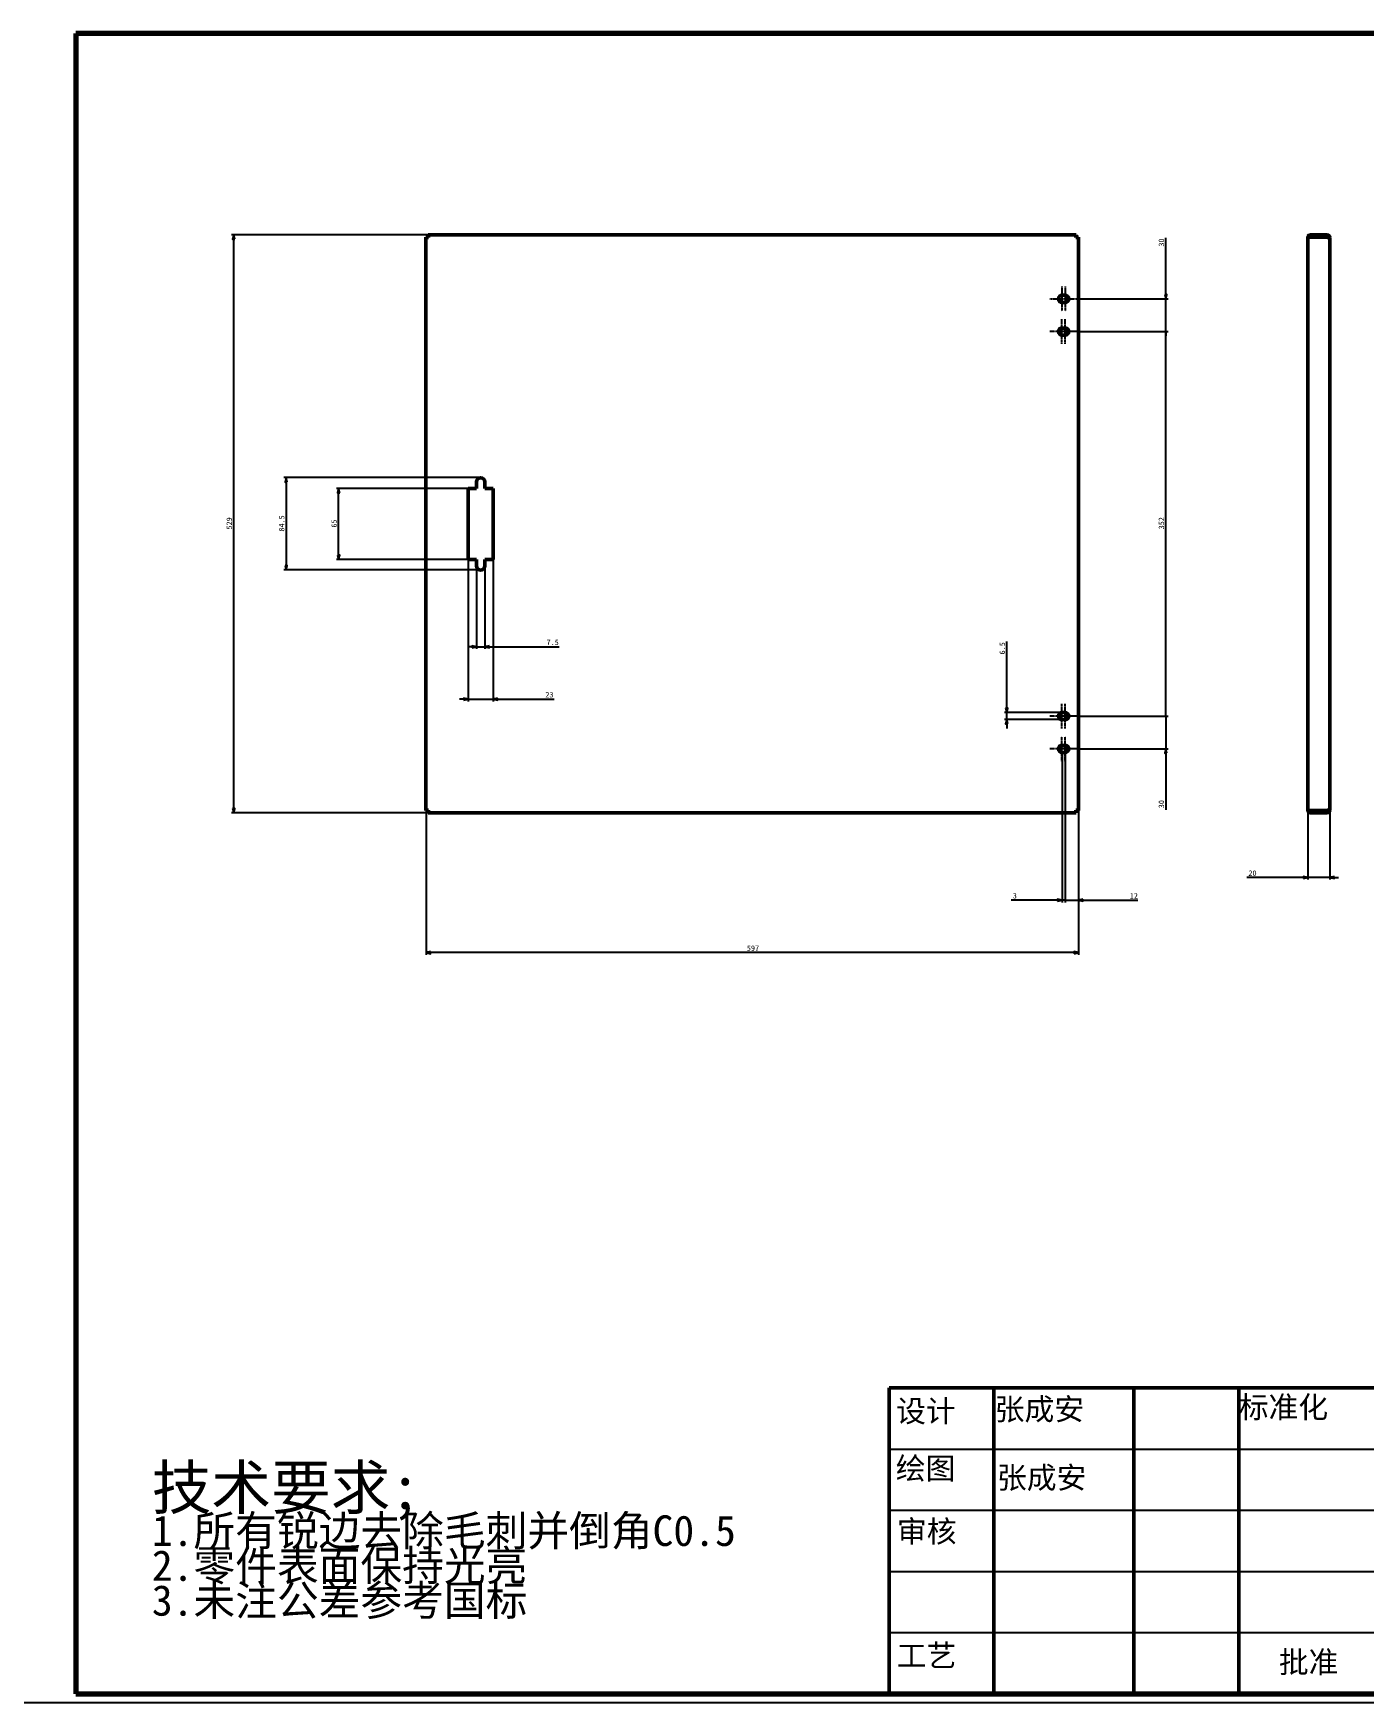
# Model space of a CAD drawing. Header units: millimetres. Extents: x 2989 to 98346, y -14444 to 9701.
# Drawn here: x 8330 to 9548, y 6378 to 7906 of the extents above; entities that cross this region are included whole.
import ezdxf
from ezdxf.enums import TextEntityAlignment as Align

# ---------------------------------------------------------------- set-up
doc = ezdxf.new("R2010")
doc.units = ezdxf.units.MM
doc.linetypes.add('CHAIN', pattern=[0.3543, 0.2362, -0.0295, 0.0591, -0.0295])
for name, color, linetype, lineweight, true_color in [('中心标记 (ISO)', 1, 'Continuous', 25, 0xff0000), ('中心线 (ISO)', 1, 'Continuous', 25, 0xff0000), ('尺寸 (ISO)', 5, 'Continuous', 25, 0x0000ff)]:
    doc.layers.add(name, color=color, linetype=linetype, lineweight=lineweight, true_color=true_color)
for name, color, linetype, lineweight in [('可见 (ISO)', 7, 'Continuous', 50), ('图框 (ISO)', 7, 'Continuous', 70), ('标题 (ISO)', 7, 'Continuous', 50), ('符号 (ISO)', 7, 'Continuous', 25)]:
    doc.layers.add(name, color=color, linetype=linetype, lineweight=lineweight)
doc.styles.add('文本样式126', font='simfang.ttf', dxfattribs={"width": 1.3})
doc.styles.add('文本样式19', font='tahoma.ttf')
doc.styles.add('文本样式91', font='simfang.ttf')
doc.styles.add('注释文本 (ISO)', font='simfang.ttf')
doc.dimstyles.new('默认 (GB)', dxfattribs={"dimscale": 2, "dimtxt": 2.5, "dimasz": 2, "dimexe": 1, "dimexo": 0, "dimgap": 0.75, "dimtad": 1, "dimtoh": 1, "dimrnd": 1e-08, "dimdsep": 46, "dimtxsty": '注释文本 (ISO)', "dimblk": 'Filled-2', "dimcen": 0.09, "dimdle": 10, "dimclrd": 256, "dimclre": 256, "dimclrt": 256, "dimaunit": 1, "dimadec": 3, "dimazin": 2, "dimtfac": 0.52, "dimtmove": 0, "dimatfit": 3, "dimldrblk": 'Filled-1', "dimfxl": 0, "dimtolj": 1, "dimlwd": -1, "dimlwe": -1, "dimarcsym": 0})

# ---------------------------------------------------------------- blocks, each defined once
blk = doc.blocks.new('图框 A3-A4')
at = {"layer": '图框 (ISO)'}
for p, q in [((287, 200), (10, 200)), ((10, 200), (10, 10)), ((287, 10), (287, 200)), ((10, 10), (287, 10))]:
    blk.add_line(p, q, dxfattribs=at)
blk = doc.blocks.new('标题栏 GB1')
at = {"layer": '标题 (ISO)'}
for p, q in [((194.57, 65.23), (194.57, 72.23)), ((194.57, 72.23), (378.57, 72.23)), ((206.57, 65.23), (206.57, 72.23)), ((222.57, 65.23), (222.57, 72.23)), ((234.57, 65.23), (234.57, 72.23)), ((250.57, 65.23), (250.57, 72.23)), ((262.57, 65.23), (262.57, 72.23)), ((273.31, 65.23), (273.31, 72.23)), ((317.57, 65.23), (317.57, 72.23)), ((378.57, 72.23), (378.57, 65.23)), ((194.57, 37.23), (194.57, 65.23)), ((206.57, 37.23), (206.57, 65.23)), ((222.57, 44.23), (222.57, 65.23)), ((234.57, 37.23), (234.57, 65.23)), ((250.57, 37.23), (250.57, 65.23)), ((262.57, 37.23), (262.57, 65.23)), ((273.31, 65.23), (273.31, 37.23)), ((317.57, 55.23), (317.57, 65.23)), ((378.57, 65.23), (378.57, 37.23)), ((317.57, 55.23), (317.57, 46.23)), ((366.57, 53.06), (362.57, 52.06)), ((362.57, 52.06), (362.57, 49.06)), ((366.57, 48.06), (366.57, 53.06)), ((362.57, 49.06), (366.57, 48.06)), ((297.57, 46.23), (297.57, 37.23)), ((222.57, 44.23), (222.57, 37.23)), ((378.57, 37.23), (194.57, 37.23))]:
    blk.add_line(p, q, dxfattribs=at)
at = {"layer": '标题 (ISO)', "lineweight": 25}
for p, q in [((194.57, 65.23), (273.31, 65.23)), ((273.31, 65.23), (378.57, 65.23)), ((194.57, 58.23), (273.31, 58.23)), ((332.57, 55.23), (273.31, 55.23)), ((332.57, 55.23), (378.57, 55.23)), ((360.57, 55.23), (360.57, 46.23)), ((372.58, 53.56), (372.58, 47.56)), ((194.57, 51.23), (273.31, 51.23)), ((361.32, 50.56), (367.88, 50.56)), ((368.55, 50.56), (370.07, 50.56)), ((370.07, 50.56), (376.97, 50.56)), ((273.31, 46.23), (378.57, 46.23)), ((360.57, 46.23), (360.57, 37.23)), ((194.57, 44.23), (273.31, 44.23))]:
    blk.add_line(p, q, dxfattribs=at)
at = {"layer": '标题 (ISO)', "lineweight": 50}
blk.add_line((332.57, 65.23), (332.57, 37.23), dxfattribs=at)
at = {"layer": '标题 (ISO)'}
for radius in [2.5, 1.5]:
    blk.add_circle((372.57, 50.56), radius, dxfattribs=at)
at = {"layer": '标题 (ISO)', "style": '文本样式126', "width": 1.3}
blk.add_text('广州富锐机器人智能科技有限公司', height=2, dxfattribs=at).set_placement((348.5, 68.73), align=Align.MIDDLE_CENTER)
at = {"layer": '标题 (ISO)', "char_height": 2.5, "style": '注释文本 (ISO)'}
for s, insert, attachment_point in [('\\f仿宋|b0|i0;设计', (195.38, 70.83), 1), ('张成安', (206.66, 71.05), 1), ('\\f仿宋|b0|i0;标准化', (234.57, 71.28), 1), ('助记码：K255-1', (274.11, 71.21), 1), ('\\f仿宋|b0|i0;材料：', (274.24, 64.72), 1), ('\\f仿宋|b0|i0;绘图', (195.35, 64.28), 1), ('张成安', (206.92, 63.22), 1), ('\\f仿宋|b0|i0;数量：', (319.04, 64.37), 1), ('\\f仿宋|b0|i0;审核', (195.48, 57.07), 1), ('\\f仿宋|b0|i0;热处理：', (318.29, 54.82), 1), ('\\f仿宋|b0|i0;零件名称：', (297.57, 45.8), 1), ('\\f仿宋|b0|i0;零件代号：', (333.25, 45.9), 1), ('\\f仿宋|b0|i0;批准', (242.57, 40.73), 5)]:
    blk.add_mtext(s, dxfattribs=dict(at, insert=insert, attachment_point=attachment_point))
at = {"layer": '标题 (ISO)', "char_height": 2.5, "attachment_point": 1, "style": '注释文本 (ISO)'}
for s, insert, line_spacing_factor in [('设备名称：\\P', (333.96, 63.91), 0.856364), ('模块名称：\\P\\fArial|b0|i0;\\H2.5000;AGV', (274.14, 45.23), 0.872369)]:
    blk.add_mtext(s, dxfattribs=dict(at, insert=insert, line_spacing_factor=line_spacing_factor))
at = {"layer": '标题 (ISO)', "attachment_point": 1, "style": '注释文本 (ISO)'}
for s, insert, char_height, width in [('\\f仿宋|b0|i0;表面处理：', (273.7, 54.78), 2.5, 18.7135), ('\\f仿宋|b0|i0;\\H2.0000;共7 张 第4 张', (333.72, 52.69), 2, 27.2374), ('\\f仿宋|b0|i0;工艺', (195.45, 42.85), 2.5, 7.4854), ('  共 1 套', (358.32, 43.18), 2.5, 17.7919)]:
    blk.add_mtext(s, dxfattribs=dict(at, insert=insert, char_height=char_height, width=width))
at = {"layer": '标题 (ISO)'}
for tag, p, height, style in [('材料_001', (273.59, 56.78), 2.5, '注释文本 (ISO)'), ('零件代号_001', (297.34, 38.16), 2, '文本样式91'), ('描述_001', (333.22, 38.74), 2, '文本样式91')]:
    blk.add_attdef(tag, p, '', height=height, dxfattribs=dict(at, style=style))
at = {"layer": '标题 (ISO)', "style": '文本样式91'}
blk.add_attdef('热处理', text='', height=2, dxfattribs=at).set_placement((318.2, 50.63), align=Align.TOP_LEFT)
at = {"layer": '标题 (ISO)', "style": '文本样式19'}
for tag, p in [('工程核准人', (256.57, 40.73)), ('工程批准日期', (267.94, 40.73))]:
    blk.add_attdef(tag, text='', height=1, dxfattribs=at).set_placement(p, align=Align.MIDDLE_CENTER)
blk = doc.blocks.new('Filled-2')
at = {"color": 0}
for p, q in [((0, 0), (-1, 0.25)), ((-1, 0.25), (-1, -0.25)), ((-1, 0), (0, 0)), ((-1, -0.25), (0, 0))]:
    blk.add_line(p, q, dxfattribs=at)
at = {"color": 0, "flags": 128}
blk.add_lwpolyline([(-1, -0.25), (0, 0), (-1, 0.25), (-1, -0.25)], dxfattribs=at)
at = {"color": 0}
blk.add_solid([(-1, -0.25), (0, 0), (-1, 0.25), (-1, -0.25)], dxfattribs=at)
blk = doc.blocks.new('*D56')
at = {"layer": 'Defpoints', "color": 0, "transparency": 16777216}
for p in [(8689, 7195), (9286, 7195), (8689, 7064.6)]:
    blk.add_point(p, dxfattribs=at)
at = {"layer": '尺寸 (ISO)', "transparency": 16777216}
for p, q in [((8689, 7195), (8689, 7062.6)), ((9286, 7195), (9286, 7062.6)), ((9282, 7064.6), (8693, 7064.6))]:
    blk.add_line(p, q, dxfattribs=at)
at = {"layer": '尺寸 (ISO)', "transparency": 16777216, "xscale": 4, "yscale": 4, "zscale": 4, "rotation": 180}
blk.add_blockref('Filled-2', (8689, 7064.6), dxfattribs=at)
at = {"layer": '尺寸 (ISO)', "transparency": 16777216, "xscale": 4, "yscale": 4, "zscale": 4}
blk.add_blockref('Filled-2', (9286, 7064.6), dxfattribs=at)
at = {"layer": '尺寸 (ISO)', "transparency": 16777216, "insert": (8982.6, 7071.2), "char_height": 5, "attachment_point": 1, "style": '注释文本 (ISO)'}
blk.add_mtext('\\A1;597', dxfattribs=at)
blk = doc.blocks.new('Filled-1')
at = {"color": 0}
for p, q in [((0, 0), (-1, 0.125)), ((-1, 0.125), (-1, -0.125)), ((-1, 0), (0, 0)), ((-1, -0.125), (0, 0))]:
    blk.add_line(p, q, dxfattribs=at)
at = {"color": 0, "flags": 128}
blk.add_lwpolyline([(-1, -0.125), (0, 0), (-1, 0.125), (-1, -0.125)], dxfattribs=at)
at = {"color": 0}
blk.add_solid([(-1, -0.125), (0, 0), (-1, 0.125), (-1, -0.125)], dxfattribs=at)
blk = doc.blocks.new('*D57')
at = {"layer": 'Defpoints', "color": 0, "transparency": 16777216}
for p in [(8513, 7721.6), (8691.4, 7721.6), (8691.4, 7192.6)]:
    blk.add_point(p, dxfattribs=at)
at = {"layer": '尺寸 (ISO)', "transparency": 16777216}
for p, q in [((8691.4, 7721.6), (8511, 7721.6)), ((8513, 7196.6), (8513, 7717.6)), ((8691.4, 7192.6), (8511, 7192.6))]:
    blk.add_line(p, q, dxfattribs=at)
at = {"layer": '尺寸 (ISO)', "transparency": 16777216, "xscale": 4, "yscale": 4, "zscale": 4}
for p, rotation in [((8513, 7721.6), 90), ((8513, 7192.6), 270)]:
    blk.add_blockref('Filled-2', p, dxfattribs=dict(at, rotation=rotation))
at = {"layer": '尺寸 (ISO)', "transparency": 16777216, "insert": (8506.4, 7451.9), "char_height": 5, "attachment_point": 1, "rotation": 90, "style": '注释文本 (ISO)'}
blk.add_mtext('\\A1;529', dxfattribs=at)
blk = doc.blocks.new('*D58')
at = {"layer": 'Defpoints', "color": 0, "transparency": 16777216}
for p in [(8739, 7499.4), (8561, 7414.9), (8739, 7414.9)]:
    blk.add_point(p, dxfattribs=at)
at = {"layer": '尺寸 (ISO)', "transparency": 16777216}
for p, q in [((8739, 7499.4), (8559, 7499.4)), ((8561, 7495.4), (8561, 7418.9)), ((8739, 7414.9), (8559, 7414.9))]:
    blk.add_line(p, q, dxfattribs=at)
at = {"layer": '尺寸 (ISO)', "transparency": 16777216, "xscale": 4, "yscale": 4, "zscale": 4}
for p, rotation in [((8561, 7499.4), 90), ((8561, 7414.9), 270)]:
    blk.add_blockref('Filled-2', p, dxfattribs=dict(at, rotation=rotation))
at = {"layer": '尺寸 (ISO)', "transparency": 16777216, "insert": (8554.4, 7450), "char_height": 5, "attachment_point": 1, "rotation": 90, "style": '注释文本 (ISO)'}
blk.add_mtext('\\A1;84.5', dxfattribs=at)
blk = doc.blocks.new('*D59')
at = {"layer": 'Defpoints', "color": 0, "transparency": 16777216}
for p in [(8727.5, 7424.6), (8750.5, 7424.6), (8750.5, 7296.6)]:
    blk.add_point(p, dxfattribs=at)
at = {"layer": '尺寸 (ISO)', "transparency": 16777216}
for p, q in [((8727.5, 7424.6), (8727.5, 7294.6)), ((8750.5, 7424.6), (8750.5, 7294.6)), ((8723.5, 7296.6), (8719.5, 7296.6)), ((8727.5, 7296.6), (8750.5, 7296.6)), ((8754.5, 7296.6), (8806.2, 7296.6))]:
    blk.add_line(p, q, dxfattribs=at)
at = {"layer": '尺寸 (ISO)', "transparency": 16777216, "xscale": 4, "yscale": 4, "zscale": 4}
blk.add_blockref('Filled-2', (8727.5, 7296.6), dxfattribs=at)
at = {"layer": '尺寸 (ISO)', "transparency": 16777216, "xscale": 4, "yscale": 4, "zscale": 4, "rotation": 180}
blk.add_blockref('Filled-2', (8750.5, 7296.6), dxfattribs=at)
at = {"layer": '尺寸 (ISO)', "transparency": 16777216, "insert": (8798.2, 7303.2), "char_height": 5, "attachment_point": 1, "style": '注释文本 (ISO)'}
blk.add_mtext('\\A1;23', dxfattribs=at)
blk = doc.blocks.new('*D60')
at = {"layer": 'Defpoints', "color": 0, "transparency": 16777216}
for p in [(8735.2, 7418.6), (8742.7, 7418.6), (8742.7, 7344.6)]:
    blk.add_point(p, dxfattribs=at)
at = {"layer": '尺寸 (ISO)', "transparency": 16777216}
for p, q in [((8735.2, 7418.6), (8735.2, 7342.6)), ((8742.7, 7418.6), (8742.7, 7342.6)), ((8731.2, 7344.6), (8727.2, 7344.6)), ((8735.2, 7344.6), (8742.7, 7344.6)), ((8746.7, 7344.6), (8810.9, 7344.6))]:
    blk.add_line(p, q, dxfattribs=at)
at = {"layer": '尺寸 (ISO)', "transparency": 16777216, "xscale": 4, "yscale": 4, "zscale": 4}
blk.add_blockref('Filled-2', (8735.2, 7344.6), dxfattribs=at)
at = {"layer": '尺寸 (ISO)', "transparency": 16777216, "xscale": 4, "yscale": 4, "zscale": 4, "rotation": 180}
blk.add_blockref('Filled-2', (8742.7, 7344.6), dxfattribs=at)
at = {"layer": '尺寸 (ISO)', "transparency": 16777216, "insert": (8799.3, 7351.2), "char_height": 5, "attachment_point": 1, "style": '注释文本 (ISO)'}
blk.add_mtext('\\A1;7.5', dxfattribs=at)
blk = doc.blocks.new('*D61')
at = {"layer": 'Defpoints', "color": 0, "transparency": 16777216}
for p in [(8609, 7489.6), (8727.5, 7489.6), (8727.5, 7424.6)]:
    blk.add_point(p, dxfattribs=at)
at = {"layer": '尺寸 (ISO)', "transparency": 16777216}
for p, q in [((8727.5, 7489.6), (8607, 7489.6)), ((8609, 7428.6), (8609, 7485.6)), ((8727.5, 7424.6), (8607, 7424.6))]:
    blk.add_line(p, q, dxfattribs=at)
at = {"layer": '尺寸 (ISO)', "transparency": 16777216, "xscale": 4, "yscale": 4, "zscale": 4}
for p, rotation in [((8609, 7489.6), 90), ((8609, 7424.6), 270)]:
    blk.add_blockref('Filled-2', p, dxfattribs=dict(at, rotation=rotation))
at = {"layer": '尺寸 (ISO)', "transparency": 16777216, "insert": (8602.4, 7453.7), "char_height": 5, "attachment_point": 1, "rotation": 90, "style": '注释文本 (ISO)'}
blk.add_mtext('\\A1;65', dxfattribs=at)
blk = doc.blocks.new('_DotSmall')
at = {"color": 0, "linetype": 'ByBlock', "const_width": 0.5}
blk.add_lwpolyline([(-0.0625, 0, 1), (0.0625, 0, 1)], format="xyb", close=True, dxfattribs=at)
blk = doc.blocks.new('*D62')
at = {"layer": 'Defpoints', "color": 0, "transparency": 16777216}
for p in [(9285.2, 7281.1), (9366, 7281.1), (9285.2, 7251.1)]:
    blk.add_point(p, dxfattribs=at)
at = {"layer": '尺寸 (ISO)', "transparency": 16777216}
for p, q in [((9366, 7281.1), (9366, 7289.1)), ((9285.2, 7281.1), (9368, 7281.1)), ((9366, 7281.1), (9366, 7251.1)), ((9285.2, 7251.1), (9368, 7251.1)), ((9366, 7247.1), (9366, 7195.3))]:
    blk.add_line(p, q, dxfattribs=at)
at = {"layer": '尺寸 (ISO)', "transparency": 16777216, "xscale": 4, "yscale": 4, "zscale": 4}
for name, p, rotation in [('_DotSmall', (9366, 7281.1), 270), ('Filled-2', (9366, 7251.1), 90)]:
    blk.add_blockref(name, p, dxfattribs=dict(at, rotation=rotation))
at = {"layer": '尺寸 (ISO)', "transparency": 16777216, "insert": (9359.4, 7196.8), "char_height": 5, "attachment_point": 1, "rotation": 90, "style": '注释文本 (ISO)'}
blk.add_mtext('\\A1;30', dxfattribs=at)
blk = doc.blocks.new('*D63')
at = {"layer": 'Defpoints', "color": 0, "transparency": 16777216}
for p in [(9285.2, 7633.1), (9366, 7633.1), (9285.2, 7281.1)]:
    blk.add_point(p, dxfattribs=at)
at = {"layer": '尺寸 (ISO)', "transparency": 16777216}
for p, q in [((9285.2, 7633.1), (9368, 7633.1)), ((9366, 7281.1), (9366, 7633.1)), ((9285.2, 7281.1), (9368, 7281.1))]:
    blk.add_line(p, q, dxfattribs=at)
at = {"layer": '尺寸 (ISO)', "transparency": 16777216, "xscale": 4, "yscale": 4, "zscale": 4}
for p, rotation in [((9366, 7633.1), 90), ((9366, 7281.1), 270)]:
    blk.add_blockref('_DotSmall', p, dxfattribs=dict(at, rotation=rotation))
at = {"layer": '尺寸 (ISO)', "transparency": 16777216, "insert": (9359.4, 7452.1), "char_height": 5, "attachment_point": 1, "rotation": 90, "style": '注释文本 (ISO)'}
blk.add_mtext('\\A1;352', dxfattribs=at)
blk = doc.blocks.new('*D64')
at = {"layer": 'Defpoints', "color": 0, "transparency": 16777216}
for p in [(9285.2, 7663.1), (9366, 7663.1), (9285.2, 7633.1)]:
    blk.add_point(p, dxfattribs=at)
at = {"layer": '尺寸 (ISO)', "transparency": 16777216}
for p, q in [((9366, 7667.1), (9366, 7718.9)), ((9285.2, 7663.1), (9368, 7663.1)), ((9366, 7633.1), (9366, 7663.1)), ((9285.2, 7633.1), (9368, 7633.1)), ((9366, 7633.1), (9366, 7629.1))]:
    blk.add_line(p, q, dxfattribs=at)
at = {"layer": '尺寸 (ISO)', "transparency": 16777216, "xscale": 4, "yscale": 4, "zscale": 4}
for name, p, rotation in [('Filled-2', (9366, 7663.1), 270), ('_DotSmall', (9366, 7633.1), 90)]:
    blk.add_blockref(name, p, dxfattribs=dict(at, rotation=rotation))
at = {"layer": '尺寸 (ISO)', "transparency": 16777216, "insert": (9359.4, 7710.9), "char_height": 5, "attachment_point": 1, "rotation": 90, "style": '注释文本 (ISO)'}
blk.add_mtext('\\A1;30', dxfattribs=at)
blk = doc.blocks.new('*D65')
at = {"layer": 'Defpoints', "color": 0, "transparency": 16777216}
for p in [(9271, 7247.9), (9274, 7247.9), (9274, 7112.6)]:
    blk.add_point(p, dxfattribs=at)
at = {"layer": '尺寸 (ISO)', "transparency": 16777216}
for p, q in [((9271, 7247.9), (9271, 7110.6)), ((9274, 7247.9), (9274, 7110.6)), ((9267, 7112.6), (9224.5, 7112.6)), ((9274, 7112.6), (9271, 7112.6)), ((9274, 7112.6), (9282, 7112.6))]:
    blk.add_line(p, q, dxfattribs=at)
at = {"layer": '尺寸 (ISO)', "transparency": 16777216, "xscale": 4, "yscale": 4, "zscale": 4}
blk.add_blockref('Filled-2', (9271, 7112.6), dxfattribs=at)
at = {"layer": '尺寸 (ISO)', "transparency": 16777216, "xscale": 4, "yscale": 4, "zscale": 4, "rotation": 180}
blk.add_blockref('_DotSmall', (9274, 7112.6), dxfattribs=at)
at = {"layer": '尺寸 (ISO)', "transparency": 16777216, "insert": (9226, 7119.2), "char_height": 5, "attachment_point": 1, "style": '注释文本 (ISO)'}
blk.add_mtext('\\A1;3', dxfattribs=at)
blk = doc.blocks.new('*D66')
at = {"layer": 'Defpoints', "color": 0, "transparency": 16777216}
for p in [(9274, 7247.9), (9286, 7195), (9286, 7112.6)]:
    blk.add_point(p, dxfattribs=at)
at = {"layer": '尺寸 (ISO)', "transparency": 16777216}
for p, q in [((9274, 7247.9), (9274, 7110.6)), ((9286, 7195), (9286, 7110.6)), ((9274, 7112.6), (9270, 7112.6)), ((9274, 7112.6), (9286, 7112.6)), ((9290, 7112.6), (9340.5, 7112.6))]:
    blk.add_line(p, q, dxfattribs=at)
at = {"layer": '尺寸 (ISO)', "transparency": 16777216, "xscale": 4, "yscale": 4, "zscale": 4}
blk.add_blockref('_DotSmall', (9274, 7112.6), dxfattribs=at)
at = {"layer": '尺寸 (ISO)', "transparency": 16777216, "xscale": 4, "yscale": 4, "zscale": 4, "rotation": 180}
blk.add_blockref('Filled-2', (9286, 7112.6), dxfattribs=at)
at = {"layer": '尺寸 (ISO)', "transparency": 16777216, "insert": (9333, 7119.1), "char_height": 5, "attachment_point": 1, "style": '注释文本 (ISO)'}
blk.add_mtext('\\A1;12', dxfattribs=at)
blk = doc.blocks.new('*D67')
at = {"layer": 'Defpoints', "color": 0, "transparency": 16777216}
for p in [(9220.4, 7284.4), (9271, 7284.4), (9271, 7277.9)]:
    blk.add_point(p, dxfattribs=at)
at = {"layer": '尺寸 (ISO)', "transparency": 16777216}
for p, q in [((9220.4, 7288.4), (9220.4, 7349.3)), ((9271, 7284.4), (9218.4, 7284.4)), ((9271, 7277.9), (9218.4, 7277.9)), ((9220.4, 7277.9), (9220.4, 7284.4)), ((9220.4, 7273.9), (9220.4, 7269.9))]:
    blk.add_line(p, q, dxfattribs=at)
at = {"layer": '尺寸 (ISO)', "transparency": 16777216, "xscale": 4, "yscale": 4, "zscale": 4}
for p, rotation in [((9220.4, 7284.4), 270), ((9220.4, 7277.9), 90)]:
    blk.add_blockref('Filled-2', p, dxfattribs=dict(at, rotation=rotation))
at = {"layer": '尺寸 (ISO)', "transparency": 16777216, "insert": (9213.8, 7337.6), "char_height": 5, "attachment_point": 1, "rotation": 90, "style": '注释文本 (ISO)'}
blk.add_mtext('\\A1;6.5', dxfattribs=at)
blk = doc.blocks.new('*D68')
at = {"layer": 'Defpoints', "color": 0, "transparency": 16777216}
for p in [(9496, 7195.9), (9516, 7195), (9496, 7133.4)]:
    blk.add_point(p, dxfattribs=at)
at = {"layer": '尺寸 (ISO)', "transparency": 16777216}
for p, q in [((9496, 7195.9), (9496, 7131.4)), ((9516, 7195), (9516, 7131.4)), ((9492, 7133.4), (9440.1, 7133.4)), ((9516, 7133.4), (9496, 7133.4)), ((9520, 7133.4), (9524, 7133.4))]:
    blk.add_line(p, q, dxfattribs=at)
at = {"layer": '尺寸 (ISO)', "transparency": 16777216, "xscale": 4, "yscale": 4, "zscale": 4}
blk.add_blockref('Filled-2', (9496, 7133.4), dxfattribs=at)
at = {"layer": '尺寸 (ISO)', "transparency": 16777216, "xscale": 4, "yscale": 4, "zscale": 4, "rotation": 180}
blk.add_blockref('Filled-2', (9516, 7133.4), dxfattribs=at)
at = {"layer": '尺寸 (ISO)', "transparency": 16777216, "insert": (9441.6, 7139.9), "char_height": 5, "attachment_point": 1, "style": '注释文本 (ISO)'}
blk.add_mtext('\\A1;20', dxfattribs=at)
blk = doc.blocks.new('加工')
at = {"layer": '符号 (ISO)', "insert": (-36.68, 11.05), "char_height": 2.5, "width": 80.4946, "attachment_point": 1, "line_spacing_factor": 0.683636, "style": '注释文本 (ISO)'}
blk.add_mtext('{\\H2x;技术要求;\\P\\H0.7x;1.所有锐边去除毛刺并倒角C0.5\\H2.12498x; \\H0.47059x;\\P2.零件表面保持光亮\\H1.84035x; \\H0.54337x;\\P3.未注公差参考国标\\H1.80945x; }', dxfattribs=at)

msp = doc.modelspace()

# ---------------------------------------------------------------- linework, layer by layer
msp.add_line((2988.9631, 6378.0578), (54625.9527, 6378.0578))
at = {"layer": '中心标记 (ISO)', "linetype": 'CHAIN', "ltscale": 3.125171}
for p, q in [((9270.9728, 7674.3684), (9270.9728, 7651.8684)), ((9273.9728, 7674.3684), (9273.9728, 7651.8684)), ((9270.9728, 7621.8684), (9270.9728, 7644.3684)), ((9273.9728, 7621.8684), (9273.9728, 7644.3684)), ((9270.9728, 7269.8684), (9270.9728, 7292.3684)), ((9273.9728, 7269.8684), (9273.9728, 7292.3684)), ((9270.9728, 7239.8684), (9270.9728, 7262.3684)), ((9273.9728, 7239.8684), (9273.9728, 7262.3684))]:
    msp.add_line(p, q, dxfattribs=at)
at = {"layer": '中心线 (ISO)', "linetype": 'CHAIN', "ltscale": 3.541874}
for p, q in [((9259.7228, 7663.1184), (9285.2228, 7663.1184)), ((9285.2228, 7633.1184), (9259.7228, 7633.1184)), ((9285.2228, 7281.1184), (9259.7228, 7281.1184)), ((9285.2228, 7251.1184), (9259.7228, 7251.1184))]:
    msp.add_line(p, q, dxfattribs=at)
at = {"layer": '可见 (ISO)'}
for p, q in [((8688.9728, 7719.5699), (8688.9728, 7719.2184)), ((8690.1728, 7719.5699), (8688.9728, 7719.5699)), ((8691.3728, 7719.2184), (8688.9728, 7719.2184)), ((8688.9728, 7195.0184), (8688.9728, 7719.2184)), ((8690.5243, 7719.2184), (8690.1728, 7719.5699)), ((8690.1728, 7719.2184), (8690.1728, 7719.5699)), ((8691.3728, 7721.6184), (8691.0214, 7721.6184)), ((8691.0214, 7720.4184), (8691.0214, 7721.6184)), ((8691.3728, 7720.0669), (8691.0214, 7720.4184)), ((8691.3728, 7720.4184), (8691.0214, 7720.4184)), ((8691.3728, 7721.6184), (8691.3728, 7719.2184)), ((8691.3728, 7721.6184), (9283.5728, 7721.6184)), ((9283.9243, 7721.6184), (9283.5728, 7721.6184)), ((9283.5728, 7719.2184), (9283.5728, 7721.6184)), ((9283.5728, 7720.0669), (9283.9243, 7720.4184)), ((9283.5728, 7720.4184), (9283.9243, 7720.4184)), ((9285.9728, 7719.2184), (9283.5728, 7719.2184)), ((9283.9243, 7720.4184), (9283.9243, 7721.6184)), ((9284.4214, 7719.2184), (9284.7728, 7719.5699)), ((9284.7728, 7719.5699), (9285.9728, 7719.5699)), ((9284.7728, 7719.2184), (9284.7728, 7719.5699)), ((9285.9728, 7719.2184), (9285.9728, 7719.5699)), ((9285.9728, 7719.2184), (9285.9728, 7195.0184)), ((9496.7081, 7719.2184), (9496.0052, 7719.2184)), ((9496.0052, 7719.2184), (9496.0052, 7718.3699)), ((9496.0052, 7195.8669), (9496.0052, 7718.3699)), ((9513.6052, 7721.6184), (9498.4052, 7721.6184)), ((9513.6052, 7720.4184), (9498.4052, 7720.4184)), ((9498.4052, 7719.5699), (9513.6052, 7719.5699)), ((9513.6052, 7720.4184), (9513.6052, 7721.6184)), ((9513.6052, 7719.5699), (9513.6052, 7719.2184)), ((9516.0052, 7719.2184), (9513.6052, 7719.2184)), ((9516.0052, 7719.2184), (9516.0052, 7195.0184)), ((9270.9728, 7666.3684), (9273.9728, 7666.3684)), ((9273.9728, 7659.8684), (9270.9728, 7659.8684)), ((9275.9728, 7665.6801), (9275.9728, 7660.5566)), ((9270.9728, 7636.3684), (9273.9728, 7636.3684)), ((9273.9728, 7629.8684), (9270.9728, 7629.8684)), ((9275.9728, 7635.6801), (9275.9728, 7630.5566)), ((8727.4728, 7489.6184), (8735.2228, 7489.6184)), ((8727.4728, 7424.6184), (8727.4728, 7489.6184)), ((8735.2228, 7489.6184), (8735.2228, 7495.6184)), ((8742.7228, 7495.6184), (8742.7228, 7489.6184)), ((8742.7228, 7489.6184), (8750.4728, 7489.6184)), ((8750.4728, 7489.6184), (8750.4728, 7424.6184)), ((8735.2228, 7424.6184), (8727.4728, 7424.6184)), ((8735.2228, 7418.6184), (8735.2228, 7424.6184)), ((8750.4728, 7424.6184), (8742.7228, 7424.6184)), ((8742.7228, 7424.6184), (8742.7228, 7418.6184)), ((9270.9728, 7284.3684), (9273.9728, 7284.3684)), ((9273.9728, 7277.8684), (9270.9728, 7277.8684)), ((9275.9728, 7283.6801), (9275.9728, 7278.5566)), ((9270.9728, 7254.3684), (9273.9728, 7254.3684)), ((9273.9728, 7247.8684), (9270.9728, 7247.8684)), ((9275.9728, 7253.6801), (9275.9728, 7248.5566)), ((8688.9728, 7195.0184), (8688.9728, 7194.6669)), ((8688.9728, 7195.0184), (8691.3728, 7195.0184)), ((8690.1728, 7194.6669), (8688.9728, 7194.6669)), ((8690.5243, 7195.0184), (8690.1728, 7194.6669)), ((8690.1728, 7195.0184), (8690.1728, 7194.6669)), ((8691.3728, 7194.1699), (8691.0214, 7193.8184)), ((8691.3728, 7193.8184), (8691.0214, 7193.8184)), ((8691.0214, 7193.8184), (8691.0214, 7192.6184)), ((8691.0214, 7192.6184), (8691.3728, 7192.6184)), ((8691.3728, 7195.0184), (8691.3728, 7192.6184)), ((9283.5728, 7192.6184), (8691.3728, 7192.6184)), ((9283.5728, 7192.6184), (9283.5728, 7195.0184)), ((9283.5728, 7195.0184), (9285.9728, 7195.0184)), ((9283.5728, 7194.1699), (9283.9243, 7193.8184)), ((9283.5728, 7193.8184), (9283.9243, 7193.8184)), ((9283.5728, 7192.6184), (9283.9243, 7192.6184)), ((9283.9243, 7193.8184), (9283.9243, 7192.6184)), ((9284.4214, 7195.0184), (9284.7728, 7194.6669)), ((9284.7728, 7195.0184), (9284.7728, 7194.6669)), ((9284.7728, 7194.6669), (9285.9728, 7194.6669)), ((9285.9728, 7194.6669), (9285.9728, 7195.0184)), ((9496.0052, 7195.8669), (9496.0052, 7195.0184)), ((9496.7081, 7195.0184), (9496.0052, 7195.0184)), ((9513.6052, 7194.6669), (9498.4052, 7194.6669)), ((9513.6052, 7193.8184), (9498.4052, 7193.8184)), ((9498.4052, 7192.6184), (9513.6052, 7192.6184)), ((9513.6052, 7195.0184), (9513.6052, 7194.6669)), ((9513.6052, 7195.0184), (9516.0052, 7195.0184)), ((9513.6052, 7193.8184), (9513.6052, 7192.6184))]:
    msp.add_line(p, q, dxfattribs=at)
for centre, radius, start, end in [((9498.4052, 7719.2184), 1.2, 90, 170.6344608), ((9513.6052, 7719.2184), 2.4, 0, 90), ((9513.6052, 7719.2184), 1.2, 0, 90), ((9270.9728, 7663.1184), 3.25, 90, 270), ((9273.9728, 7663.1184), 3.25, 270, 90), ((9270.9728, 7633.1184), 3.25, 90, 270), ((9273.9728, 7633.1184), 3.25, 270, 90), ((8738.9728, 7495.6184), 3.75, 0, 180), ((8738.9728, 7418.6184), 3.75, 180, 0), ((9270.9728, 7281.1184), 3.25, 90, 270), ((9273.9728, 7281.1184), 3.25, 270, 90), ((9270.9728, 7251.1184), 3.25, 90, 270), ((9273.9728, 7251.1184), 3.25, 270, 90), ((9498.4052, 7195.0184), 1.2, 189.3655392, 270), ((9513.6052, 7195.0184), 2.4, 270, 0), ((9513.6052, 7195.0184), 1.2, 270, 0)]:
    msp.add_arc(centre, radius, start, end, dxfattribs=at)
for points, knots in [([(9498.4052, 7721.6184), (9497.5497, 7721.6184), (9496.7119, 7721.1222), (9496.3007, 7720.3721), (9496.1078, 7720.0203), (9496.0052, 7719.6195), (9496.0052, 7719.2184)], [0, 0, 0, 0, 1.069342983, 1.069342983, 1.069342983, 1.570796327, 1.570796327, 1.570796327, 1.570796327]), ([(9496.0052, 7718.3699), (9496.0052, 7718.7976), (9496.5014, 7719.2165), (9497.2515, 7719.4221), (9497.6033, 7719.5185), (9498.004, 7719.5699), (9498.4052, 7719.5699)], [-1.570796327, -1.570796327, -1.570796327, -1.570796327, -0.501453344, -0.501453344, -0.501453344, 0, 0, 0, 0]), ([(9498.4052, 7194.6669), (9497.5497, 7194.6669), (9496.7119, 7194.915), (9496.3007, 7195.2901), (9496.1078, 7195.466), (9496.0052, 7195.6663), (9496.0052, 7195.8669)], [0, 0, 0, 0, 1.069342983, 1.069342983, 1.069342983, 1.570796327, 1.570796327, 1.570796327, 1.570796327]), ([(9496.0052, 7195.0184), (9496.0052, 7194.1629), (9496.5014, 7193.3251), (9497.2515, 7192.9139), (9497.6033, 7192.721), (9498.004, 7192.6184), (9498.4052, 7192.6184)], [-1.570796327, -1.570796327, -1.570796327, -1.570796327, -0.501453344, -0.501453344, -0.501453344, 0, 0, 0, 0])]:
    msp.add_open_spline(points, degree=3, knots=knots, dxfattribs=at)

# ---------------------------------------------------------------- block references
at = {"xscale": 8, "yscale": 8, "zscale": 8}
for name, p in [('图框 A3-A4', (8288.6905, 6306.0986)), ('加工', (8731.5461, 6506.6408))]:
    msp.add_blockref(name, p, dxfattribs=at)
ref = msp.add_blockref('标题栏 GB1', (7556.1214, 6088.297), dxfattribs=dict(xscale=8, yscale=8, zscale=8))
ref.add_attrib('零件代号_001', '上层门', (9934.9534, 6394.0734), dxfattribs={"layer": '标题 (ISO)', "height": 16, "style": '文本样式91'})
ref.add_attrib('描述_001', 'LH-KZ-01-B', (10221.9042, 6398.2166), dxfattribs={"layer": '标题 (ISO)', "height": 16, "style": '文本样式91'})
ref.add_attrib('材料_001', '1.2冷板', (9744.8494, 6542.5595), dxfattribs={"layer": '标题 (ISO)', "height": 20, "style": '注释文本 (ISO)'})

# ---------------------------------------------------------------- dimensions: what is measured, and where the dimension line sits
at = {"layer": '尺寸 (ISO)'}
for base, p1, p2, angle, override, picture, middle in [((8512.9728, 7721.6184), (8691.3728, 7192.6184), (8691.3728, 7721.6184), 90, {"dimtoh": 0, "dimdec": 2, "dimtp": 0, "dimtm": 0, "dimtdec": 2, "dimtofl": 0, "dimatfit": 1}, '*D57', (8512.9728, 7456.9759)), ((9365.9728, 7663.1184), (9285.2228, 7633.1184), (9285.2228, 7663.1184), 90, {"dimtoh": 0, "dimdec": 2, "dimblk1": 'DotSmall', "dimblk2": 'Filled-2', "dimsah": 1, "dimdle": 0, "dimtp": 0, "dimtm": 0, "dimtdec": 2, "dimtofl": 1, "dimatfit": 1}, '*D64', (9365.9728, 7714.147)), ((9365.9728, 7633.1184), (9285.2228, 7281.1184), (9285.2228, 7633.1184), 90, {"dimtoh": 0, "dimdec": 2, "dimblk1": 'DotSmall', "dimblk2": 'DotSmall', "dimsah": 1, "dimdle": 0, "dimtp": 0, "dimtm": 0, "dimtdec": 2, "dimtofl": 0, "dimatfit": 1}, '*D63', (9365.9728, 7457.1009)), ((8560.9728, 7414.8684), (8738.9728, 7499.3684), (8738.9728, 7414.8684), 90, {"dimtoh": 0, "dimdec": 2, "dimtp": 0, "dimtm": 0, "dimtdec": 2, "dimtofl": 0, "dimatfit": 1}, '*D58', (8560.9728, 7456.9134)), ((8608.9728, 7489.6184), (8727.4728, 7424.6184), (8727.4728, 7489.6184), 90, {"dimtoh": 0, "dimdec": 2, "dimtp": 0, "dimtm": 0, "dimtdec": 2, "dimtofl": 0, "dimatfit": 1}, '*D61', (8608.9728, 7456.9134)), ((9220.4266, 7284.3684), (9270.9728, 7277.8684), (9270.9728, 7284.3684), 90, {"dimtoh": 0, "dimdec": 2, "dimtp": 0, "dimtm": 0, "dimtdec": 2, "dimtofl": 1, "dimatfit": 1}, '*D67', (9220.4266, 7342.7112)), ((9365.9728, 7281.1184), (9285.2228, 7251.1184), (9285.2228, 7281.1184), 90, {"dimtoh": 0, "dimdec": 2, "dimblk1": 'Filled-2', "dimblk2": 'DotSmall', "dimsah": 1, "dimdle": 0, "dimtp": 0, "dimtm": 0, "dimtdec": 2, "dimtofl": 1, "dimatfit": 1}, '*D62', (9365.9728, 7200.0898)), ((9273.9728, 7112.6184), (9270.9728, 7247.8684), (9273.9728, 7247.8684), 180, {"dimtoh": 0, "dimdec": 2, "dimblk1": 'Filled-2', "dimblk2": 'DotSmall', "dimsah": 1, "dimdle": 0, "dimtp": 0, "dimtm": 0, "dimtdec": 2, "dimtofl": 1, "dimatfit": 1}, '*D65', (9227.43, 7112.6184)), ((9285.9728, 7112.6184), (9273.9728, 7247.8684), (9285.9728, 7195.0184), 180, {"dimtoh": 0, "dimdec": 2, "dimblk1": 'DotSmall', "dimblk2": 'Filled-2', "dimsah": 1, "dimdle": 0, "dimtp": 0, "dimtm": 0, "dimtdec": 2, "dimtofl": 1, "dimatfit": 1}, '*D66', (9336.03, 7112.6184)), ((8688.9728, 7064.6184), (9285.9728, 7195.0184), (8688.9728, 7195.0184), 180, {"dimtoh": 0, "dimdec": 2, "dimtp": 0, "dimtm": 0, "dimtdec": 2, "dimtofl": 0, "dimatfit": 1}, '*D56', (8987.6153, 7064.6184)), ((9496.0052, 7133.3669), (9516.0052, 7195.0184), (9496.0052, 7195.8669), 180, {"dimtoh": 0, "dimdec": 2, "dimtp": 0, "dimtm": 0, "dimtdec": 2, "dimtofl": 1, "dimatfit": 1}, '*D68', (9444.8623, 7133.3669))]:
    dim = msp.add_linear_dim(base=base, p1=p1, p2=p2, angle=angle, dimstyle='默认 (GB)', override=override, dxfattribs=at)
    dim.commit()
    dim.dimension.update_dxf_attribs({"geometry": picture, "text_midpoint": middle, "dimtype": 160})
for base, p1, p2, picture, middle in [((8750.4728, 7296.6184), (8727.4728, 7424.6184), (8750.4728, 7424.6184), '*D59', (8801.4443, 7296.6184)), ((8742.7228, 7344.6184), (8735.2228, 7418.6184), (8742.7228, 7418.6184), '*D60', (8804.3501, 7344.6184))]:
    dim = msp.add_linear_dim(base=base, p1=p1, p2=p2, dimstyle='默认 (GB)', override={"dimtoh": 0, "dimdec": 2, "dimtp": 0, "dimtm": 0, "dimtdec": 2, "dimtofl": 1, "dimatfit": 1}, dxfattribs=at)
    dim.commit()
    dim.dimension.update_dxf_attribs({"geometry": picture, "text_midpoint": middle, "dimtype": 160})

doc.saveas('drawing.dxf')
